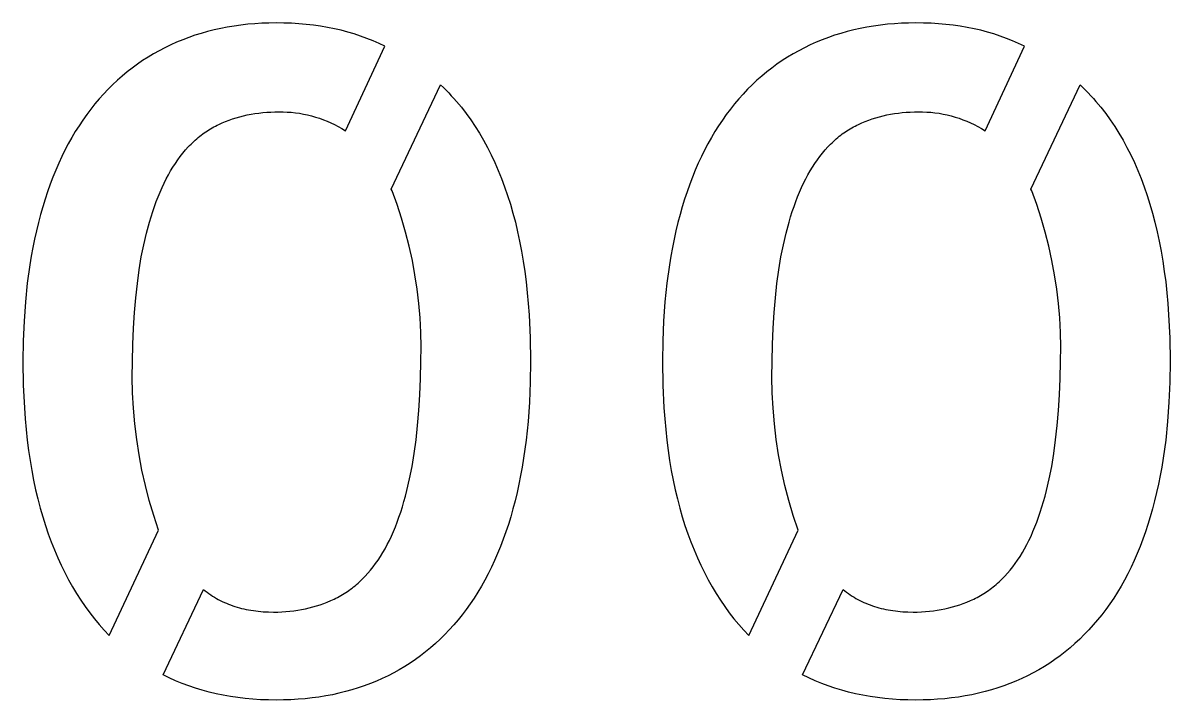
# Model space of a CAD drawing. Header units: millimetres. Extents: x 9.6 to 80, y 10 to 75.
# Drawn here: x 18.43 to 27, y 29.97 to 35.03 of the extents above; entities that cross this region are included whole.
import ezdxf

# ---------------------------------------------------------------- set-up
doc = ezdxf.new("R2010")
doc.units = ezdxf.units.MM
doc.header["$MEASUREMENT"] = 0
doc.layers.add('Layer 05', color=6, linetype='Continuous', true_color=0xff00ff)

msp = doc.modelspace()

# ---------------------------------------------------------------- linework, layer by layer
at = {"layer": 'Layer 05'}
for p, q in [((19.8579, 34.9748), (19.8096, 34.9626)), ((19.9069, 34.9857), (19.8579, 34.9748)), ((19.9565, 34.9954), (19.9069, 34.9857)), ((20.0068, 35.0037), (19.9565, 34.9954)), ((20.0577, 35.0108), (20.0068, 35.0037)), ((20.1093, 35.0166), (20.0577, 35.0108)), ((20.1615, 35.0211), (20.1093, 35.0166)), ((20.2144, 35.0243), (20.1615, 35.0211)), ((20.2679, 35.0262), (20.2144, 35.0243)), ((20.3221, 35.0268), (20.2679, 35.0262)), ((20.3796, 35.0262), (20.3221, 35.0268)), ((20.4361, 35.0241), (20.3796, 35.0262)), ((20.4918, 35.0207), (20.4361, 35.0241)), ((20.5466, 35.0159), (20.4918, 35.0207)), ((20.6004, 35.0098), (20.5466, 35.0159)), ((20.6534, 35.0023), (20.6004, 35.0098)), ((20.7055, 34.9934), (20.6534, 35.0023)), ((20.7567, 34.9832), (20.7055, 34.9934)), ((20.807, 34.9716), (20.7567, 34.9832)), ((20.8564, 34.9587), (20.807, 34.9716)), ((24.6364, 34.9748), (24.5881, 34.9626)), ((24.6854, 34.9857), (24.6364, 34.9748)), ((24.735, 34.9954), (24.6854, 34.9857)), ((24.7853, 35.0037), (24.735, 34.9954)), ((24.8362, 35.0108), (24.7853, 35.0037)), ((24.8878, 35.0166), (24.8362, 35.0108)), ((24.94, 35.0211), (24.8878, 35.0166)), ((24.9929, 35.0243), (24.94, 35.0211)), ((25.0465, 35.0262), (24.9929, 35.0243)), ((25.1007, 35.0268), (25.0465, 35.0262)), ((25.1581, 35.0262), (25.1007, 35.0268)), ((25.2147, 35.0241), (25.1581, 35.0262)), ((25.2703, 35.0207), (25.2147, 35.0241)), ((25.3251, 35.0159), (25.2703, 35.0207)), ((25.379, 35.0098), (25.3251, 35.0159)), ((25.4319, 35.0023), (25.379, 35.0098)), ((25.484, 34.9934), (25.4319, 35.0023)), ((25.5352, 34.9832), (25.484, 34.9934)), ((25.5855, 34.9716), (25.5352, 34.9832)), ((25.635, 34.9587), (25.5855, 34.9716)), ((19.5779, 34.8823), (19.5336, 34.8624)), ((19.623, 34.901), (19.5779, 34.8823)), ((19.6686, 34.9183), (19.623, 34.901)), ((19.715, 34.9344), (19.6686, 34.9183)), ((19.762, 34.9491), (19.715, 34.9344)), ((19.8096, 34.9626), (19.762, 34.9491)), ((20.905, 34.9444), (20.8564, 34.9587)), ((20.9526, 34.9287), (20.905, 34.9444)), ((20.9993, 34.9117), (20.9526, 34.9287)), ((21.0452, 34.8932), (20.9993, 34.9117)), ((21.0902, 34.8735), (21.0452, 34.8932)), ((24.3565, 34.8823), (24.3121, 34.8624)), ((24.4015, 34.901), (24.3565, 34.8823)), ((24.4472, 34.9183), (24.4015, 34.901)), ((24.4935, 34.9344), (24.4472, 34.9183)), ((24.5405, 34.9491), (24.4935, 34.9344)), ((24.5881, 34.9626), (24.5405, 34.9491)), ((25.6835, 34.9444), (25.635, 34.9587)), ((25.7311, 34.9287), (25.6835, 34.9444)), ((25.7779, 34.9117), (25.7311, 34.9287)), ((25.8237, 34.8932), (25.7779, 34.9117)), ((25.8687, 34.8735), (25.8237, 34.8932)), ((19.4471, 34.8189), (19.4052, 34.7954)), ((19.4899, 34.8413), (19.4471, 34.8189)), ((19.5336, 34.8624), (19.4899, 34.8413)), ((20.8389, 34.2215), (21.1342, 34.8523)), ((21.1342, 34.8523), (21.0902, 34.8735)), ((24.2257, 34.8189), (24.1837, 34.7954)), ((24.2685, 34.8413), (24.2257, 34.8189)), ((24.3121, 34.8624), (24.2685, 34.8413)), ((25.6174, 34.2215), (25.9128, 34.8523)), ((25.9128, 34.8523), (25.8687, 34.8735)), ((19.2844, 34.7179), (19.2458, 34.6896)), ((19.3238, 34.7449), (19.2844, 34.7179)), ((19.3641, 34.7708), (19.3238, 34.7449)), ((19.4052, 34.7954), (19.3641, 34.7708)), ((24.0629, 34.7179), (24.0243, 34.6896)), ((24.1023, 34.7449), (24.0629, 34.7179)), ((24.1426, 34.7708), (24.1023, 34.7449)), ((24.1837, 34.7954), (24.1426, 34.7708)), ((19.1711, 34.6297), (19.1351, 34.5979)), ((19.2081, 34.6602), (19.1711, 34.6297)), ((19.2458, 34.6896), (19.2081, 34.6602)), ((23.9497, 34.6297), (23.9136, 34.5979)), ((23.9866, 34.6602), (23.9497, 34.6297)), ((24.0243, 34.6896), (23.9866, 34.6602)), ((19.0998, 34.565), (19.0654, 34.5308)), ((19.1351, 34.5979), (19.0998, 34.565)), ((21.1812, 33.7852), (21.5503, 34.5638)), ((21.5503, 34.5638), (21.5707, 34.5443)), ((21.5707, 34.5443), (21.5908, 34.5244)), ((23.8784, 34.565), (23.844, 34.5308)), ((23.9136, 34.5979), (23.8784, 34.565)), ((25.9597, 33.7852), (26.3289, 34.5638)), ((26.3289, 34.5638), (26.3493, 34.5443)), ((26.3493, 34.5443), (26.3694, 34.5244)), ((18.9992, 34.4591), (18.9673, 34.4214)), ((19.0319, 34.4955), (18.9992, 34.4591)), ((19.0654, 34.5308), (19.0319, 34.4955)), ((21.5908, 34.5244), (21.6106, 34.504)), ((21.6106, 34.504), (21.6301, 34.4833)), ((21.6301, 34.4833), (21.6493, 34.4622)), ((21.6493, 34.4622), (21.6681, 34.4407)), ((23.7777, 34.4591), (23.7458, 34.4214)), ((23.8104, 34.4955), (23.7777, 34.4591)), ((23.844, 34.5308), (23.8104, 34.4955)), ((26.3694, 34.5244), (26.3891, 34.504)), ((26.3891, 34.504), (26.4086, 34.4833)), ((26.4086, 34.4833), (26.4278, 34.4622)), ((26.4278, 34.4622), (26.4466, 34.4407)), ((18.9362, 34.3826), (18.9061, 34.3425)), ((18.9673, 34.4214), (18.9362, 34.3826)), ((21.6681, 34.4407), (21.7049, 34.3964)), ((21.7049, 34.3964), (21.7405, 34.3505)), ((23.7148, 34.3826), (23.6846, 34.3425)), ((23.7458, 34.4214), (23.7148, 34.3826)), ((26.4466, 34.4407), (26.4834, 34.3964)), ((26.4834, 34.3964), (26.519, 34.3505)), ((18.8768, 34.3012), (18.8484, 34.2587)), ((18.9061, 34.3425), (18.8768, 34.3012)), ((19.918, 34.2798), (19.9437, 34.2905)), ((19.9437, 34.2905), (19.9698, 34.3004)), ((19.9698, 34.3004), (19.9962, 34.3096)), ((19.9962, 34.3096), (20.023, 34.318)), ((20.023, 34.318), (20.0502, 34.3257)), ((20.0502, 34.3257), (20.0778, 34.3327)), ((20.0778, 34.3327), (20.1057, 34.3389)), ((20.1057, 34.3389), (20.134, 34.3444)), ((20.134, 34.3444), (20.1626, 34.3492)), ((20.1626, 34.3492), (20.1917, 34.3532)), ((20.1917, 34.3532), (20.2211, 34.3565)), ((20.2211, 34.3565), (20.2508, 34.3591)), ((20.2508, 34.3591), (20.2809, 34.3609)), ((20.2809, 34.3609), (20.3114, 34.362)), ((20.3114, 34.362), (20.3423, 34.3624)), ((20.3423, 34.3624), (20.3731, 34.3623)), ((20.3731, 34.3623), (20.4038, 34.3611)), ((20.4038, 34.3611), (20.4346, 34.3589)), ((20.4346, 34.3589), (20.4652, 34.3556)), ((20.4652, 34.3556), (20.4957, 34.3513)), ((20.4957, 34.3513), (20.526, 34.3459)), ((20.526, 34.3459), (20.5561, 34.3396)), ((20.5561, 34.3396), (20.586, 34.3322)), ((20.586, 34.3322), (20.6156, 34.3238)), ((20.6156, 34.3238), (20.645, 34.3143)), ((20.645, 34.3143), (20.6739, 34.3039)), ((20.6739, 34.3039), (20.7026, 34.2926)), ((20.7026, 34.2926), (20.7308, 34.2802)), ((21.7405, 34.3505), (21.7748, 34.303)), ((21.7748, 34.303), (21.8079, 34.2538)), ((23.6553, 34.3012), (23.6269, 34.2587)), ((23.6846, 34.3425), (23.6553, 34.3012)), ((24.6965, 34.2798), (24.7222, 34.2905)), ((24.7222, 34.2905), (24.7483, 34.3004)), ((24.7483, 34.3004), (24.7747, 34.3096)), ((24.7747, 34.3096), (24.8016, 34.318)), ((24.8016, 34.318), (24.8288, 34.3257)), ((24.8288, 34.3257), (24.8563, 34.3327)), ((24.8563, 34.3327), (24.8842, 34.3389)), ((24.8842, 34.3389), (24.9125, 34.3444)), ((24.9125, 34.3444), (24.9412, 34.3492)), ((24.9412, 34.3492), (24.9702, 34.3532)), ((24.9702, 34.3532), (24.9996, 34.3565)), ((24.9996, 34.3565), (25.0293, 34.3591)), ((25.0293, 34.3591), (25.0595, 34.3609)), ((25.0595, 34.3609), (25.0899, 34.362)), ((25.0899, 34.362), (25.1208, 34.3624)), ((25.1208, 34.3624), (25.1516, 34.3623)), ((25.1516, 34.3623), (25.1824, 34.3611)), ((25.1824, 34.3611), (25.2131, 34.3589)), ((25.2131, 34.3589), (25.2437, 34.3556)), ((25.2437, 34.3556), (25.2742, 34.3513)), ((25.2742, 34.3513), (25.3045, 34.3459)), ((25.3045, 34.3459), (25.3346, 34.3396)), ((25.3346, 34.3396), (25.3645, 34.3322)), ((25.3645, 34.3322), (25.3942, 34.3238)), ((25.3942, 34.3238), (25.4235, 34.3143)), ((25.4235, 34.3143), (25.4525, 34.3039)), ((25.4525, 34.3039), (25.4811, 34.2926)), ((25.4811, 34.2926), (25.5093, 34.2802)), ((26.519, 34.3505), (26.5533, 34.303)), ((26.5533, 34.303), (26.5864, 34.2538)), ((18.8209, 34.215), (18.7943, 34.17)), ((18.8484, 34.2587), (18.8209, 34.215)), ((19.7613, 34.1884), (19.7727, 34.197)), ((19.7727, 34.197), (19.7841, 34.2053)), ((19.7841, 34.2053), (19.7957, 34.2133)), ((19.7957, 34.2133), (19.8074, 34.2211)), ((19.8074, 34.2211), (19.8192, 34.2286)), ((19.8192, 34.2286), (19.8312, 34.2359)), ((19.8312, 34.2359), (19.8432, 34.2429)), ((19.8432, 34.2429), (19.8554, 34.2497)), ((19.8554, 34.2497), (19.8677, 34.2562)), ((19.8677, 34.2562), (19.8801, 34.2625)), ((19.8801, 34.2625), (19.8926, 34.2685)), ((19.8926, 34.2685), (19.918, 34.2798)), ((20.7308, 34.2802), (20.7585, 34.2669)), ((20.7585, 34.2669), (20.7858, 34.2527)), ((20.7858, 34.2527), (20.8127, 34.2375)), ((20.8127, 34.2375), (20.8389, 34.2215)), ((21.8079, 34.2538), (21.8398, 34.203)), ((21.8398, 34.203), (21.8704, 34.1506)), ((23.5994, 34.215), (23.5728, 34.17)), ((23.6269, 34.2587), (23.5994, 34.215)), ((24.5399, 34.1884), (24.5512, 34.197)), ((24.5512, 34.197), (24.5627, 34.2053)), ((24.5627, 34.2053), (24.5742, 34.2133)), ((24.5742, 34.2133), (24.5859, 34.2211)), ((24.5859, 34.2211), (24.5978, 34.2286)), ((24.5978, 34.2286), (24.6097, 34.2359)), ((24.6097, 34.2359), (24.6217, 34.2429)), ((24.6217, 34.2429), (24.6339, 34.2497)), ((24.6339, 34.2497), (24.6462, 34.2562)), ((24.6462, 34.2562), (24.6586, 34.2625)), ((24.6586, 34.2625), (24.6711, 34.2685)), ((24.6711, 34.2685), (24.6965, 34.2798)), ((25.5093, 34.2802), (25.5371, 34.2669)), ((25.5371, 34.2669), (25.5644, 34.2527)), ((25.5644, 34.2527), (25.5912, 34.2375)), ((25.5912, 34.2375), (25.6174, 34.2215)), ((26.5864, 34.2538), (26.6183, 34.203)), ((26.6183, 34.203), (26.6489, 34.1506)), ((18.7686, 34.1238), (18.7437, 34.0764)), ((18.7943, 34.17), (18.7686, 34.1238)), ((19.6645, 34.0999), (19.6748, 34.1107)), ((19.6748, 34.1107), (19.6852, 34.1213)), ((19.6852, 34.1213), (19.6957, 34.1317)), ((19.6957, 34.1317), (19.7064, 34.1418)), ((19.7064, 34.1418), (19.7171, 34.1516)), ((19.7171, 34.1516), (19.728, 34.1612)), ((19.728, 34.1612), (19.739, 34.1705)), ((19.739, 34.1705), (19.7501, 34.1796)), ((19.7501, 34.1796), (19.7613, 34.1884)), ((21.8704, 34.1506), (21.8998, 34.0966)), ((23.5471, 34.1238), (23.5223, 34.0764)), ((23.5728, 34.17), (23.5471, 34.1238)), ((24.4431, 34.0999), (24.4533, 34.1107)), ((24.4533, 34.1107), (24.4637, 34.1213)), ((24.4637, 34.1213), (24.4743, 34.1317)), ((24.4743, 34.1317), (24.4849, 34.1418)), ((24.4849, 34.1418), (24.4957, 34.1516)), ((24.4957, 34.1516), (24.5065, 34.1612)), ((24.5065, 34.1612), (24.5175, 34.1705)), ((24.5175, 34.1705), (24.5286, 34.1796)), ((24.5286, 34.1796), (24.5399, 34.1884)), ((26.6489, 34.1506), (26.6783, 34.0966)), ((18.7198, 34.0277), (18.6968, 33.9778)), ((18.7437, 34.0764), (18.7198, 34.0277)), ((19.5865, 34.0038), (19.6053, 34.0294)), ((19.6053, 34.0294), (19.6246, 34.0539)), ((19.6246, 34.0539), (19.6443, 34.0774)), ((19.6443, 34.0774), (19.6645, 34.0999)), ((21.8998, 34.0966), (21.928, 34.0409)), ((21.928, 34.0409), (21.9549, 33.9836)), ((23.4983, 34.0277), (23.4753, 33.9778)), ((23.5223, 34.0764), (23.4983, 34.0277)), ((24.365, 34.0038), (24.3838, 34.0294)), ((24.3838, 34.0294), (24.4031, 34.0539)), ((24.4031, 34.0539), (24.4228, 34.0774)), ((24.4228, 34.0774), (24.4431, 34.0999)), ((26.6783, 34.0966), (26.7065, 34.0409)), ((26.7065, 34.0409), (26.7334, 33.9836)), ((18.6968, 33.9778), (18.6746, 33.9266)), ((19.533, 33.921), (19.5503, 33.9497)), ((19.5503, 33.9497), (19.5682, 33.9773)), ((19.5682, 33.9773), (19.5865, 34.0038)), ((21.9549, 33.9836), (21.9806, 33.9247)), ((23.4753, 33.9778), (23.4531, 33.9266)), ((24.3115, 33.921), (24.3289, 33.9497)), ((24.3289, 33.9497), (24.3467, 33.9773)), ((24.3467, 33.9773), (24.365, 34.0038)), ((26.7334, 33.9836), (26.7591, 33.9247)), ((18.6533, 33.8743), (18.633, 33.8207)), ((18.6746, 33.9266), (18.6533, 33.8743)), ((19.4839, 33.8291), (19.4997, 33.8608)), ((19.4997, 33.8608), (19.5161, 33.8914)), ((19.5161, 33.8914), (19.533, 33.921)), ((21.9806, 33.9247), (22.0051, 33.8642)), ((22.0051, 33.8642), (22.0283, 33.802)), ((23.4319, 33.8743), (23.4115, 33.8207)), ((23.4531, 33.9266), (23.4319, 33.8743)), ((24.2624, 33.8291), (24.2782, 33.8608)), ((24.2782, 33.8608), (24.2946, 33.8914)), ((24.2946, 33.8914), (24.3115, 33.921)), ((26.7591, 33.9247), (26.7836, 33.8642)), ((26.7836, 33.8642), (26.8069, 33.802)), ((18.633, 33.8207), (18.6135, 33.7658)), ((19.4536, 33.7626), (19.4685, 33.7964)), ((19.4685, 33.7964), (19.4839, 33.8291)), ((21.1879, 33.7718), (21.1812, 33.7852)), ((21.225, 33.6699), (21.1879, 33.7718)), ((22.0283, 33.802), (22.0503, 33.7383)), ((23.4115, 33.8207), (23.392, 33.7658)), ((24.2321, 33.7626), (24.247, 33.7964)), ((24.247, 33.7964), (24.2624, 33.8291)), ((25.9664, 33.7718), (25.9597, 33.7852)), ((26.0035, 33.6699), (25.9664, 33.7718)), ((26.8069, 33.802), (26.8289, 33.7383)), ((18.5949, 33.7098), (18.5772, 33.6525)), ((18.6135, 33.7658), (18.5949, 33.7098)), ((19.412, 33.6553), (19.4253, 33.6921)), ((19.4253, 33.6921), (19.4392, 33.7279)), ((19.4392, 33.7279), (19.4536, 33.7626)), ((22.0503, 33.7383), (22.0711, 33.6728)), ((23.3734, 33.7098), (23.3557, 33.6525)), ((23.392, 33.7658), (23.3734, 33.7098)), ((24.1905, 33.6553), (24.2039, 33.6921)), ((24.2039, 33.6921), (24.2177, 33.7279)), ((24.2177, 33.7279), (24.2321, 33.7626)), ((26.8289, 33.7383), (26.8496, 33.6728)), ((18.5772, 33.6525), (18.5604, 33.594)), ((19.3867, 33.5787), (19.3991, 33.6175)), ((19.3991, 33.6175), (19.412, 33.6553)), ((21.2586, 33.5668), (21.225, 33.6699)), ((22.0711, 33.6728), (22.0904, 33.6058)), ((22.0904, 33.6058), (22.1085, 33.5371)), ((23.3557, 33.6525), (23.3389, 33.594)), ((24.1652, 33.5787), (24.1776, 33.6175)), ((24.1776, 33.6175), (24.1905, 33.6553)), ((26.0372, 33.5668), (26.0035, 33.6699)), ((26.8496, 33.6728), (26.869, 33.6058)), ((26.869, 33.6058), (26.887, 33.5371)), ((18.5446, 33.5342), (18.5297, 33.4733)), ((18.5604, 33.594), (18.5446, 33.5342)), ((19.3525, 33.456), (19.3748, 33.5388)), ((19.3748, 33.5388), (19.3867, 33.5787)), ((21.2889, 33.4626), (21.2586, 33.5668)), ((22.1085, 33.5371), (22.1252, 33.4669)), ((23.3231, 33.5342), (23.3083, 33.4733)), ((23.3389, 33.594), (23.3231, 33.5342)), ((24.131, 33.456), (24.1533, 33.5388)), ((24.1533, 33.5388), (24.1652, 33.5787)), ((26.0674, 33.4626), (26.0372, 33.5668)), ((26.887, 33.5371), (26.9037, 33.4669)), ((18.5297, 33.4733), (18.5159, 33.4112)), ((19.3322, 33.3691), (19.3525, 33.456)), ((21.3157, 33.3575), (21.2889, 33.4626)), ((22.1252, 33.4669), (22.1406, 33.395)), ((23.3083, 33.4733), (23.2944, 33.4112)), ((24.1107, 33.3691), (24.131, 33.456)), ((26.0942, 33.3575), (26.0674, 33.4626)), ((26.9037, 33.4669), (26.9191, 33.395)), ((18.5031, 33.3479), (18.4914, 33.2835)), ((18.5159, 33.4112), (18.5031, 33.3479)), ((19.314, 33.2777), (19.3322, 33.3691)), ((21.339, 33.2516), (21.3157, 33.3575)), ((22.1406, 33.395), (22.1546, 33.3214)), ((23.2817, 33.3479), (23.2699, 33.2835)), ((23.2944, 33.4112), (23.2817, 33.3479)), ((24.0925, 33.2777), (24.1107, 33.3691)), ((26.1175, 33.2516), (26.0942, 33.3575)), ((26.9191, 33.395), (26.9331, 33.3214)), ((18.4914, 33.2835), (18.4807, 33.2179)), ((19.298, 33.1812), (19.314, 33.2777)), ((22.1546, 33.3214), (22.1673, 33.2463)), ((23.2699, 33.2835), (23.2592, 33.2179)), ((24.0766, 33.1812), (24.0925, 33.2777)), ((26.9331, 33.3214), (26.9459, 33.2463)), ((18.4807, 33.2179), (18.4622, 33.0831)), ((19.2842, 33.0797), (19.298, 33.1812)), ((21.3587, 33.1449), (21.339, 33.2516)), ((22.1673, 33.2463), (22.1787, 33.1695)), ((22.1787, 33.1695), (22.1887, 33.0911)), ((23.2592, 33.2179), (23.2408, 33.0831)), ((24.0628, 33.0797), (24.0766, 33.1812)), ((26.1373, 33.1449), (26.1175, 33.2516)), ((26.9459, 33.2463), (26.9572, 33.1695)), ((26.9572, 33.1695), (26.9672, 33.0911)), ((18.4622, 33.0831), (18.4479, 32.9435)), ((21.375, 33.0377), (21.3587, 33.1449)), ((22.1887, 33.0911), (22.1974, 33.011)), ((23.2408, 33.0831), (23.2265, 32.9435)), ((26.1535, 33.0377), (26.1373, 33.1449)), ((26.9672, 33.0911), (26.9759, 33.011)), ((19.2727, 32.9732), (19.2842, 33.0797)), ((21.3877, 32.9299), (21.375, 33.0377)), ((22.1974, 33.011), (22.2048, 32.9293)), ((24.0512, 32.9732), (24.0628, 33.0797)), ((26.1662, 32.9299), (26.1535, 33.0377)), ((26.9759, 33.011), (26.9833, 32.9293)), ((18.4479, 32.9435), (18.4377, 32.7993)), ((19.2633, 32.8616), (19.2727, 32.9732)), ((21.3968, 32.8219), (21.3877, 32.9299)), ((22.2048, 32.9293), (22.2108, 32.8461)), ((23.2265, 32.9435), (23.2162, 32.7993)), ((24.0418, 32.8616), (24.0512, 32.9732)), ((26.1753, 32.8219), (26.1662, 32.9299)), ((26.9833, 32.9293), (26.9893, 32.8461)), ((19.2561, 32.745), (19.2633, 32.8616)), ((22.2108, 32.8461), (22.2188, 32.6746)), ((24.0346, 32.745), (24.0418, 32.8616)), ((26.9893, 32.8461), (26.9973, 32.6746)), ((18.4377, 32.7993), (18.4316, 32.6503)), ((19.2511, 32.6233), (19.2561, 32.745)), ((21.4023, 32.7135), (21.3968, 32.8219)), ((23.2162, 32.7993), (23.2101, 32.6503)), ((24.0296, 32.6233), (24.0346, 32.745)), ((26.1809, 32.7135), (26.1753, 32.8219)), ((21.4043, 32.6051), (21.4023, 32.7135)), ((22.2188, 32.6746), (22.2215, 32.4966)), ((26.1828, 32.6051), (26.1809, 32.7135)), ((26.9973, 32.6746), (27, 32.4966)), ((18.4316, 32.6503), (18.4295, 32.4966)), ((19.2483, 32.4966), (19.2511, 32.6233)), ((21.4027, 32.4966), (21.4043, 32.6051)), ((23.2101, 32.6503), (23.2081, 32.4966)), ((24.0268, 32.4966), (24.0296, 32.6233)), ((26.1812, 32.4966), (26.1828, 32.6051)), ((18.4295, 32.4966), (18.4322, 32.3204)), ((19.2468, 32.38), (19.2483, 32.4966)), ((21.3999, 32.3699), (21.4027, 32.4966)), ((22.2215, 32.4966), (22.2194, 32.3429)), ((23.2081, 32.4966), (23.2107, 32.3204)), ((24.0253, 32.38), (24.0268, 32.4966)), ((26.1784, 32.3699), (26.1812, 32.4966)), ((27, 32.4966), (26.998, 32.3429)), ((18.4322, 32.3204), (18.44, 32.1508)), ((19.2491, 32.2633), (19.2468, 32.38)), ((21.3949, 32.2481), (21.3999, 32.3699)), ((22.2194, 32.3429), (22.2133, 32.1938)), ((23.2107, 32.3204), (23.2185, 32.1508)), ((24.0277, 32.2633), (24.0253, 32.38)), ((26.1734, 32.2481), (26.1784, 32.3699)), ((26.998, 32.3429), (26.9918, 32.1938)), ((19.2554, 32.1467), (19.2491, 32.2633)), ((21.3877, 32.1312), (21.3949, 32.2481)), ((24.0339, 32.1467), (24.0277, 32.2633)), ((26.1663, 32.1312), (26.1734, 32.2481)), ((18.44, 32.1508), (18.4459, 32.0685)), ((19.2655, 32.0305), (19.2554, 32.1467)), ((22.2133, 32.1938), (22.2031, 32.0493)), ((23.2185, 32.1508), (23.2244, 32.0685)), ((24.044, 32.0305), (24.0339, 32.1467)), ((26.9918, 32.1938), (26.9816, 32.0493)), ((18.4459, 32.0685), (18.4531, 31.9878)), ((21.3784, 32.0193), (21.3877, 32.1312)), ((23.2244, 32.0685), (23.2316, 31.9878)), ((26.1569, 32.0193), (26.1663, 32.1312)), ((18.4531, 31.9878), (18.4616, 31.9088)), ((19.2794, 31.9146), (19.2655, 32.0305)), ((21.3668, 31.9123), (21.3784, 32.0193)), ((22.2031, 32.0493), (22.1888, 31.9094)), ((23.2316, 31.9878), (23.2402, 31.9088)), ((24.0579, 31.9146), (24.044, 32.0305)), ((26.1453, 31.9123), (26.1569, 32.0193)), ((26.9816, 32.0493), (26.9673, 31.9094)), ((18.4616, 31.9088), (18.4715, 31.8314)), ((19.2972, 31.7993), (19.2794, 31.9146)), ((21.353, 31.8102), (21.3668, 31.9123)), ((22.1888, 31.9094), (22.1704, 31.7741)), ((23.2402, 31.9088), (23.25, 31.8314)), ((24.0757, 31.7993), (24.0579, 31.9146)), ((26.1315, 31.8102), (26.1453, 31.9123)), ((26.9673, 31.9094), (26.9489, 31.7741)), ((18.4715, 31.8314), (18.4826, 31.7556)), ((19.3188, 31.6846), (19.2972, 31.7993)), ((21.337, 31.713), (21.353, 31.8102)), ((23.25, 31.8314), (23.2611, 31.7556)), ((24.0973, 31.6846), (24.0757, 31.7993)), ((26.1155, 31.713), (26.1315, 31.8102)), ((18.4826, 31.7556), (18.4951, 31.6816)), ((21.3188, 31.6208), (21.337, 31.713)), ((22.1704, 31.7741), (22.1596, 31.7082)), ((23.2611, 31.7556), (23.2736, 31.6816)), ((26.0973, 31.6208), (26.1155, 31.713)), ((26.9489, 31.7741), (26.9381, 31.7082)), ((18.4951, 31.6816), (18.5088, 31.6092)), ((19.3442, 31.5707), (19.3188, 31.6846)), ((22.1479, 31.6435), (22.1351, 31.5799)), ((22.1596, 31.7082), (22.1479, 31.6435)), ((23.2736, 31.6816), (23.2874, 31.6092)), ((24.1227, 31.5707), (24.0973, 31.6846)), ((26.9264, 31.6435), (26.9136, 31.5799)), ((26.9381, 31.7082), (26.9264, 31.6435)), ((18.5088, 31.6092), (18.5239, 31.5384)), ((19.3734, 31.4577), (19.3442, 31.5707)), ((21.2985, 31.5332), (21.3188, 31.6208)), ((22.1351, 31.5799), (22.1213, 31.5174)), ((23.2874, 31.6092), (23.3024, 31.5384)), ((24.1519, 31.4577), (24.1227, 31.5707)), ((26.077, 31.5332), (26.0973, 31.6208)), ((26.9136, 31.5799), (26.8998, 31.5174)), ((18.5239, 31.5384), (18.5403, 31.4693)), ((18.5403, 31.4693), (18.558, 31.4018)), ((19.4063, 31.3457), (19.3734, 31.4577)), ((21.2762, 31.4499), (21.2876, 31.491)), ((21.2876, 31.491), (21.2985, 31.5332)), ((22.1065, 31.4561), (22.0906, 31.396)), ((22.1213, 31.5174), (22.1065, 31.4561)), ((23.3024, 31.5384), (23.3188, 31.4693)), ((23.3188, 31.4693), (23.3365, 31.4018)), ((24.1849, 31.3457), (24.1519, 31.4577)), ((26.0547, 31.4499), (26.0661, 31.491)), ((26.0661, 31.491), (26.077, 31.5332)), ((26.885, 31.4561), (26.8691, 31.396)), ((26.8998, 31.5174), (26.885, 31.4561)), ((18.558, 31.4018), (18.577, 31.336)), ((21.2391, 31.333), (21.2519, 31.3709)), ((21.2519, 31.3709), (21.2643, 31.4098)), ((21.2643, 31.4098), (21.2762, 31.4499)), ((22.0906, 31.396), (22.0738, 31.337)), ((23.3365, 31.4018), (23.3555, 31.336)), ((26.0176, 31.333), (26.0305, 31.3709)), ((26.0305, 31.3709), (26.0429, 31.4098)), ((26.0429, 31.4098), (26.0547, 31.4499)), ((26.8691, 31.396), (26.8523, 31.337)), ((18.577, 31.336), (18.5973, 31.2718)), ((19.443, 31.2349), (19.4063, 31.3457)), ((21.2118, 31.2604), (21.2257, 31.2961)), ((21.2257, 31.2961), (21.2391, 31.333)), ((22.0738, 31.337), (22.0561, 31.2794)), ((23.3555, 31.336), (23.3758, 31.2718)), ((24.2215, 31.2349), (24.1849, 31.3457)), ((25.9903, 31.2604), (26.0042, 31.2961)), ((26.0042, 31.2961), (26.0176, 31.333)), ((26.8523, 31.337), (26.8346, 31.2794)), ((18.5973, 31.2718), (18.6188, 31.2092)), ((18.6188, 31.2092), (18.6415, 31.1481)), ((19.0738, 30.4497), (19.443, 31.2349)), ((21.1825, 31.1921), (21.1974, 31.2257)), ((21.1974, 31.2257), (21.2118, 31.2604)), ((22.0374, 31.2229), (22.0178, 31.1678)), ((22.0561, 31.2794), (22.0374, 31.2229)), ((23.3758, 31.2718), (23.3974, 31.2092)), ((23.3974, 31.2092), (23.42, 31.1481)), ((23.8523, 30.4497), (24.2215, 31.2349)), ((25.9611, 31.1921), (25.9759, 31.2257)), ((25.9759, 31.2257), (25.9903, 31.2604)), ((26.8159, 31.2229), (26.7964, 31.1678)), ((26.8346, 31.2794), (26.8159, 31.2229)), ((18.6415, 31.1481), (18.6652, 31.0885)), ((21.1349, 31.0978), (21.1513, 31.1282)), ((21.1513, 31.1282), (21.1672, 31.1596)), ((21.1672, 31.1596), (21.1825, 31.1921)), ((21.9973, 31.1139), (21.9759, 31.0612)), ((22.0178, 31.1678), (21.9973, 31.1139)), ((23.42, 31.1481), (23.4437, 31.0885)), ((25.9134, 31.0978), (25.9298, 31.1282)), ((25.9298, 31.1282), (25.9457, 31.1596)), ((25.9457, 31.1596), (25.9611, 31.1921)), ((26.7759, 31.1139), (26.7545, 31.0612)), ((26.7964, 31.1678), (26.7759, 31.1139)), ((18.6652, 31.0885), (18.69, 31.0304)), ((18.69, 31.0304), (18.7159, 30.9738)), ((21.0828, 31.0131), (21.1007, 31.0403)), ((21.1007, 31.0403), (21.118, 31.0685)), ((21.118, 31.0685), (21.1349, 31.0978)), ((21.9759, 31.0612), (21.9536, 31.0099)), ((23.4437, 31.0885), (23.4685, 31.0304)), ((23.4685, 31.0304), (23.4945, 30.9738)), ((25.8613, 31.0131), (25.8792, 31.0403)), ((25.8792, 31.0403), (25.8966, 31.0685)), ((25.8966, 31.0685), (25.9134, 31.0978)), ((26.7545, 31.0612), (26.7321, 31.0099)), ((18.7159, 30.9738), (18.743, 30.9187)), ((21.0262, 30.9373), (21.0456, 30.9616)), ((21.0456, 30.9616), (21.0644, 30.9868)), ((21.0644, 30.9868), (21.0828, 31.0131)), ((21.9304, 30.9597), (21.9062, 30.9109)), ((21.9536, 31.0099), (21.9304, 30.9597)), ((23.4945, 30.9738), (23.5215, 30.9187)), ((25.8047, 30.9373), (25.8241, 30.9616)), ((25.8241, 30.9616), (25.843, 30.9868)), ((25.843, 30.9868), (25.8613, 31.0131)), ((26.7089, 30.9597), (26.6847, 30.9109)), ((26.7321, 31.0099), (26.7089, 30.9597)), ((18.743, 30.9187), (18.7711, 30.8651)), ((18.7711, 30.8651), (18.8003, 30.8129)), ((20.9438, 30.8498), (20.9545, 30.8599)), ((20.9545, 30.8599), (20.9651, 30.8702)), ((20.9651, 30.8702), (20.986, 30.8916)), ((20.986, 30.8916), (21.0064, 30.914)), ((21.0064, 30.914), (21.0262, 30.9373)), ((21.8811, 30.8633), (21.8551, 30.8169)), ((21.9062, 30.9109), (21.8811, 30.8633)), ((23.5215, 30.9187), (23.5496, 30.8651)), ((23.5496, 30.8651), (23.5789, 30.8129)), ((25.7223, 30.8498), (25.7331, 30.8599)), ((25.7331, 30.8599), (25.7437, 30.8702)), ((25.7437, 30.8702), (25.7645, 30.8916)), ((25.7645, 30.8916), (25.7849, 30.914)), ((25.7849, 30.914), (25.8047, 30.9373)), ((26.6597, 30.8633), (26.6337, 30.8169)), ((26.6847, 30.9109), (26.6597, 30.8633)), ((18.8003, 30.8129), (18.8307, 30.7623)), ((19.4765, 30.1544), (19.7785, 30.7919)), ((19.7785, 30.7919), (19.7916, 30.7816)), ((19.7916, 30.7816), (19.8049, 30.7716)), ((19.8049, 30.7716), (19.8185, 30.762)), ((20.8296, 30.7623), (20.8415, 30.77)), ((20.8415, 30.77), (20.8534, 30.7779)), ((20.8534, 30.7779), (20.8651, 30.786)), ((20.8651, 30.786), (20.8767, 30.7944)), ((20.8767, 30.7944), (20.8882, 30.8031)), ((20.8882, 30.8031), (20.8996, 30.8119)), ((20.8996, 30.8119), (20.9108, 30.821)), ((20.9108, 30.821), (20.9219, 30.8304)), ((20.9219, 30.8304), (20.9329, 30.84)), ((20.9329, 30.84), (20.9438, 30.8498)), ((21.8282, 30.7718), (21.8004, 30.728)), ((21.8551, 30.8169), (21.8282, 30.7718)), ((23.5789, 30.8129), (23.6092, 30.7623)), ((24.255, 30.1544), (24.557, 30.7919)), ((24.557, 30.7919), (24.5702, 30.7816)), ((24.5702, 30.7816), (24.5835, 30.7716)), ((24.5835, 30.7716), (24.597, 30.762)), ((25.6081, 30.7623), (25.6201, 30.77)), ((25.6201, 30.77), (25.6319, 30.7779)), ((25.6319, 30.7779), (25.6437, 30.786)), ((25.6437, 30.786), (25.6553, 30.7944)), ((25.6553, 30.7944), (25.6668, 30.8031)), ((25.6668, 30.8031), (25.6781, 30.8119)), ((25.6781, 30.8119), (25.6894, 30.821)), ((25.6894, 30.821), (25.7005, 30.8304)), ((25.7005, 30.8304), (25.7115, 30.84)), ((25.7115, 30.84), (25.7223, 30.8498)), ((26.6068, 30.7718), (26.5789, 30.728)), ((26.6337, 30.8169), (26.6068, 30.7718)), ((18.8307, 30.7623), (18.8621, 30.7131)), ((18.8621, 30.7131), (18.8946, 30.6655)), ((19.8185, 30.762), (19.8322, 30.7526)), ((19.8322, 30.7526), (19.8462, 30.7436)), ((19.8462, 30.7436), (19.8603, 30.7349)), ((19.8603, 30.7349), (19.8747, 30.7266)), ((19.8747, 30.7266), (19.8893, 30.7185)), ((19.8893, 30.7185), (19.904, 30.7108)), ((19.904, 30.7108), (19.919, 30.7035)), ((19.919, 30.7035), (19.9342, 30.6964)), ((19.9342, 30.6964), (19.9497, 30.6897)), ((19.9497, 30.6897), (19.9653, 30.6833)), ((19.9653, 30.6833), (19.9811, 30.6772)), ((20.65, 30.6789), (20.6767, 30.6884)), ((20.6767, 30.6884), (20.7032, 30.6987)), ((20.7032, 30.6987), (20.7293, 30.7097)), ((20.7293, 30.7097), (20.755, 30.7215)), ((20.755, 30.7215), (20.7678, 30.7277)), ((20.7678, 30.7277), (20.7804, 30.7341)), ((20.7804, 30.7341), (20.7929, 30.7408)), ((20.7929, 30.7408), (20.8052, 30.7477)), ((20.8052, 30.7477), (20.8174, 30.7549)), ((20.8174, 30.7549), (20.8296, 30.7623)), ((21.7717, 30.6854), (21.742, 30.6441)), ((21.8004, 30.728), (21.7717, 30.6854)), ((23.6092, 30.7623), (23.6406, 30.7131)), ((23.6406, 30.7131), (23.6732, 30.6655)), ((24.597, 30.762), (24.6107, 30.7526)), ((24.6107, 30.7526), (24.6247, 30.7436)), ((24.6247, 30.7436), (24.6388, 30.7349)), ((24.6388, 30.7349), (24.6532, 30.7266)), ((24.6532, 30.7266), (24.6678, 30.7185)), ((24.6678, 30.7185), (24.6826, 30.7108)), ((24.6826, 30.7108), (24.6976, 30.7035)), ((24.6976, 30.7035), (24.7128, 30.6964)), ((24.7128, 30.6964), (24.7282, 30.6897)), ((24.7282, 30.6897), (24.7438, 30.6833)), ((24.7438, 30.6833), (24.7596, 30.6772)), ((25.4285, 30.6789), (25.4553, 30.6884)), ((25.4553, 30.6884), (25.4817, 30.6987)), ((25.4817, 30.6987), (25.5078, 30.7097)), ((25.5078, 30.7097), (25.5336, 30.7215)), ((25.5336, 30.7215), (25.5463, 30.7277)), ((25.5463, 30.7277), (25.5589, 30.7341)), ((25.5589, 30.7341), (25.5714, 30.7408)), ((25.5714, 30.7408), (25.5837, 30.7477)), ((25.5837, 30.7477), (25.596, 30.7549)), ((25.596, 30.7549), (25.6081, 30.7623)), ((26.5502, 30.6854), (26.5205, 30.6441)), ((26.5789, 30.728), (26.5502, 30.6854)), ((18.8946, 30.6655), (18.9283, 30.6193)), ((18.9283, 30.6193), (18.963, 30.5747)), ((19.9811, 30.6772), (19.9972, 30.6715)), ((19.9972, 30.6715), (20.0134, 30.6661)), ((20.0134, 30.6661), (20.0299, 30.661)), ((20.0299, 30.661), (20.0466, 30.6563)), ((20.0466, 30.6563), (20.0634, 30.6519)), ((20.0634, 30.6519), (20.0805, 30.6478)), ((20.0805, 30.6478), (20.0978, 30.644)), ((20.0978, 30.644), (20.1154, 30.6405)), ((20.1154, 30.6405), (20.1331, 30.6374)), ((20.1331, 30.6374), (20.151, 30.6346)), ((20.151, 30.6346), (20.1691, 30.6322)), ((20.1691, 30.6322), (20.1875, 30.6301)), ((20.1875, 30.6301), (20.2061, 30.6283)), ((20.2061, 30.6283), (20.2248, 30.6268)), ((20.2248, 30.6268), (20.2438, 30.6256)), ((20.2438, 30.6256), (20.263, 30.6248)), ((20.263, 30.6248), (20.302, 30.6242)), ((20.302, 30.6242), (20.3329, 30.6245)), ((20.3329, 30.6245), (20.3634, 30.6257)), ((20.3634, 30.6257), (20.3936, 30.6276)), ((20.3936, 30.6276), (20.4234, 30.6302)), ((20.4234, 30.6302), (20.453, 30.6337)), ((20.453, 30.6337), (20.4821, 30.6378)), ((20.4821, 30.6378), (20.5109, 30.6428)), ((20.5109, 30.6428), (20.5394, 30.6485)), ((20.5394, 30.6485), (20.5676, 30.655)), ((20.5676, 30.655), (20.5954, 30.6622)), ((20.5954, 30.6622), (20.6228, 30.6702)), ((20.6228, 30.6702), (20.65, 30.6789)), ((21.7114, 30.604), (21.68, 30.5652)), ((21.742, 30.6441), (21.7114, 30.604)), ((23.6732, 30.6655), (23.7068, 30.6193)), ((23.7068, 30.6193), (23.7415, 30.5747)), ((24.7596, 30.6772), (24.7757, 30.6715)), ((24.7757, 30.6715), (24.7919, 30.6661)), ((24.7919, 30.6661), (24.8084, 30.661)), ((24.8084, 30.661), (24.8251, 30.6563)), ((24.8251, 30.6563), (24.842, 30.6519)), ((24.842, 30.6519), (24.8591, 30.6478)), ((24.8591, 30.6478), (24.8764, 30.644)), ((24.8764, 30.644), (24.8939, 30.6405)), ((24.8939, 30.6405), (24.9116, 30.6374)), ((24.9116, 30.6374), (24.9295, 30.6346)), ((24.9295, 30.6346), (24.9477, 30.6322)), ((24.9477, 30.6322), (24.966, 30.6301)), ((24.966, 30.6301), (24.9846, 30.6283)), ((24.9846, 30.6283), (25.0034, 30.6268)), ((25.0034, 30.6268), (25.0223, 30.6256)), ((25.0223, 30.6256), (25.0415, 30.6248)), ((25.0415, 30.6248), (25.0805, 30.6242)), ((25.0805, 30.6242), (25.1114, 30.6245)), ((25.1114, 30.6245), (25.1419, 30.6257)), ((25.1419, 30.6257), (25.1721, 30.6276)), ((25.1721, 30.6276), (25.202, 30.6302)), ((25.202, 30.6302), (25.2315, 30.6337)), ((25.2315, 30.6337), (25.2606, 30.6378)), ((25.2606, 30.6378), (25.2895, 30.6428)), ((25.2895, 30.6428), (25.318, 30.6485)), ((25.318, 30.6485), (25.3461, 30.655)), ((25.3461, 30.655), (25.3739, 30.6622)), ((25.3739, 30.6622), (25.4014, 30.6702)), ((25.4014, 30.6702), (25.4285, 30.6789)), ((26.4899, 30.604), (26.4585, 30.5652)), ((26.5205, 30.6441), (26.4899, 30.604)), ((18.963, 30.5747), (18.9988, 30.5315)), ((18.9988, 30.5315), (19.0358, 30.4898)), ((21.6478, 30.5276), (21.6147, 30.4912)), ((21.68, 30.5652), (21.6478, 30.5276)), ((23.7415, 30.5747), (23.7774, 30.5315)), ((23.7774, 30.5315), (23.8143, 30.4898)), ((26.4263, 30.5276), (26.3933, 30.4912)), ((26.4585, 30.5652), (26.4263, 30.5276)), ((19.0358, 30.4898), (19.0738, 30.4497)), ((21.581, 30.456), (21.5464, 30.422)), ((21.6147, 30.4912), (21.581, 30.456)), ((23.8143, 30.4898), (23.8523, 30.4497)), ((26.3595, 30.456), (26.3249, 30.422)), ((26.3933, 30.4912), (26.3595, 30.456)), ((21.4749, 30.3576), (21.4379, 30.3272)), ((21.511, 30.3892), (21.4749, 30.3576)), ((21.5464, 30.422), (21.511, 30.3892)), ((26.2534, 30.3576), (26.2164, 30.3272)), ((26.2895, 30.3892), (26.2534, 30.3576)), ((26.3249, 30.422), (26.2895, 30.3892)), ((21.3617, 30.27), (21.3224, 30.2433)), ((21.4002, 30.298), (21.3617, 30.27)), ((21.4379, 30.3272), (21.4002, 30.298)), ((26.1402, 30.27), (26.1009, 30.2433)), ((26.1787, 30.298), (26.1402, 30.27)), ((26.2164, 30.3272), (26.1787, 30.298)), ((21.1998, 30.1702), (21.1573, 30.1483)), ((21.2414, 30.1933), (21.1998, 30.1702)), ((21.2823, 30.2177), (21.2414, 30.1933)), ((21.3224, 30.2433), (21.2823, 30.2177)), ((25.9783, 30.1702), (25.9358, 30.1483)), ((26.02, 30.1933), (25.9783, 30.1702)), ((26.0608, 30.2177), (26.02, 30.1933)), ((26.1009, 30.2433), (26.0608, 30.2177)), ((19.5231, 30.1316), (19.4765, 30.1544)), ((19.5705, 30.1103), (19.5231, 30.1316)), ((19.6187, 30.0905), (19.5705, 30.1103)), ((19.6678, 30.0721), (19.6187, 30.0905)), ((21.0254, 30.0898), (20.9799, 30.0728)), ((21.0701, 30.108), (21.0254, 30.0898)), ((21.1141, 30.1275), (21.0701, 30.108)), ((21.1573, 30.1483), (21.1141, 30.1275)), ((24.3016, 30.1316), (24.255, 30.1544)), ((24.349, 30.1103), (24.3016, 30.1316)), ((24.3972, 30.0905), (24.349, 30.1103)), ((24.4463, 30.0721), (24.3972, 30.0905)), ((25.8039, 30.0898), (25.7584, 30.0728)), ((25.8486, 30.108), (25.8039, 30.0898)), ((25.8926, 30.1275), (25.8486, 30.108)), ((25.9358, 30.1483), (25.8926, 30.1275)), ((19.7177, 30.0553), (19.6678, 30.0721)), ((19.7685, 30.0398), (19.7177, 30.0553)), ((19.8201, 30.0259), (19.7685, 30.0398)), ((19.8725, 30.0134), (19.8201, 30.0259)), ((19.9258, 30.0024), (19.8725, 30.0134)), ((19.9799, 29.9929), (19.9258, 30.0024)), ((20.6917, 29.9973), (20.6411, 29.9891)), ((20.7416, 30.0067), (20.6917, 29.9973)), ((20.7907, 30.0174), (20.7416, 30.0067)), ((20.8391, 30.0294), (20.7907, 30.0174)), ((20.8868, 30.0426), (20.8391, 30.0294)), ((20.9337, 30.057), (20.8868, 30.0426)), ((20.9799, 30.0728), (20.9337, 30.057)), ((24.4962, 30.0553), (24.4463, 30.0721)), ((24.547, 30.0398), (24.4962, 30.0553)), ((24.5986, 30.0259), (24.547, 30.0398)), ((24.651, 30.0134), (24.5986, 30.0259)), ((24.7043, 30.0024), (24.651, 30.0134)), ((24.7584, 29.9929), (24.7043, 30.0024)), ((25.4703, 29.9973), (25.4197, 29.9891)), ((25.5201, 30.0067), (25.4703, 29.9973)), ((25.5693, 30.0174), (25.5201, 30.0067)), ((25.6177, 30.0294), (25.5693, 30.0174)), ((25.6653, 30.0426), (25.6177, 30.0294)), ((25.7122, 30.057), (25.6653, 30.0426)), ((25.7584, 30.0728), (25.7122, 30.057)), ((20.0348, 29.9848), (19.9799, 29.9929)), ((20.0906, 29.9782), (20.0348, 29.9848)), ((20.1472, 29.973), (20.0906, 29.9782)), ((20.2047, 29.9694), (20.1472, 29.973)), ((20.263, 29.9672), (20.2047, 29.9694)), ((20.3221, 29.9664), (20.263, 29.9672)), ((20.3771, 29.9671), (20.3221, 29.9664)), ((20.4314, 29.969), (20.3771, 29.9671)), ((20.485, 29.9721), (20.4314, 29.969)), ((20.5378, 29.9765), (20.485, 29.9721)), ((20.5898, 29.9822), (20.5378, 29.9765)), ((20.6411, 29.9891), (20.5898, 29.9822)), ((24.8133, 29.9848), (24.7584, 29.9929)), ((24.8691, 29.9782), (24.8133, 29.9848)), ((24.9258, 29.973), (24.8691, 29.9782)), ((24.9832, 29.9694), (24.9258, 29.973)), ((25.0415, 29.9672), (24.9832, 29.9694)), ((25.1007, 29.9664), (25.0415, 29.9672)), ((25.1557, 29.9671), (25.1007, 29.9664)), ((25.2099, 29.969), (25.1557, 29.9671)), ((25.2635, 29.9721), (25.2099, 29.969)), ((25.3163, 29.9765), (25.2635, 29.9721)), ((25.3683, 29.9822), (25.3163, 29.9765)), ((25.4197, 29.9891), (25.3683, 29.9822))]:
    msp.add_line(p, q, dxfattribs=at)

doc.saveas('drawing.dxf')
